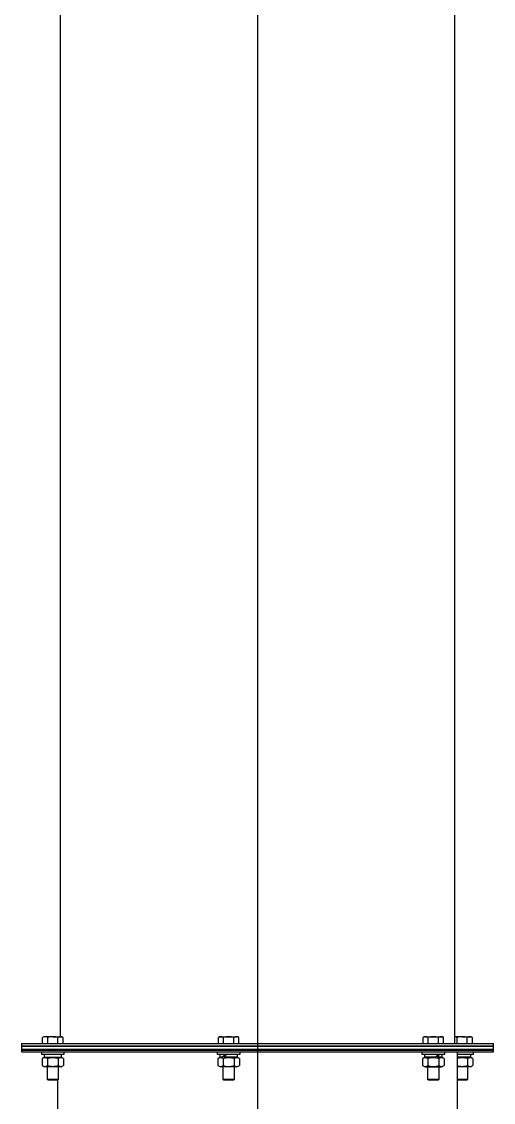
# Model space of a CAD drawing. Extents: x -681219 to -550379, y -242630 to -158199.
# Drawn here: x -622762 to -622334, y -172368 to -171388 of the extents above; entities that cross this region are included whole.
import ezdxf
from ezdxf.lldxf.tags import DXFTag

# ---------------------------------------------------------------- set-up
doc = ezdxf.new("R2010")
doc.units = 0
doc.header["$LTSCALE"] = 1000
doc.layers.get('0').update_dxf_attribs({"linetype": 'CONTINUOUS'})
for name, color, linetype in [('$TD_AUDIT_GENERATED_(39D)', 7, 'CONTINUOUS'), ('$TD_AUDIT_GENERATED_(462)', 7, 'CONTINUOUS'), ('$TD_AUDIT_GENERATED_(C5E)', 7, 'CONTINUOUS'), ('8_GB93', 7, 'CONTINUOUS'), ('8_GB97.1', 7, 'CONTINUOUS'), ('M8_GB6170', 7, 'CONTINUOUS'), ('M8×25_GB5783', 7, 'CONTINUOUS'), ('SCTZ00281300A', 7, 'CONTINUOUS')]:
    doc.layers.add(name, color=color, linetype=linetype)
tags = doc.linetypes.add('CENTER2', pattern=[28.575, 19.05, -3.175, 3.175, -3.175]).pattern_tags.tags
tags[10:11] = [DXFTag(74, 4), DXFTag(75, 0), DXFTag(340, '0'), DXFTag(46, 0.0), DXFTag(50, 0.0), DXFTag(44, 0.0), DXFTag(45, 0.0)]
tags[8:9] = [DXFTag(74, 4), DXFTag(75, 0), DXFTag(340, '0'), DXFTag(46, 0.0), DXFTag(50, 0.0), DXFTag(44, 0.0), DXFTag(45, 0.0)]
tags[6:7] = [DXFTag(74, 4), DXFTag(75, 0), DXFTag(340, '0'), DXFTag(46, 0.0), DXFTag(50, 0.0), DXFTag(44, 0.0), DXFTag(45, 0.0)]
tags[4:5] = [DXFTag(74, 4), DXFTag(75, 0), DXFTag(340, '0'), DXFTag(46, 0.0), DXFTag(50, 0.0), DXFTag(44, 0.0), DXFTag(45, 0.0)]

msp = doc.modelspace()

# ---------------------------------------------------------------- linework, layer by layer
at = {"layer": '$TD_AUDIT_GENERATED_(39D)', "color": 7, "linetype": 'Continuous'}
for p, q in [((-622366.7868, -172469.738), (-622366.7868, -172322.5784)), ((-622729.6665, -172347.98), (-622729.6665, -172466.4344))]:
    msp.add_line(p, q, dxfattribs=at)
at = {"layer": '$TD_AUDIT_GENERATED_(462)', "color": 7, "linetype": 'Continuous'}
for p, q in [((-622762.0665, -172314.8024), (-622334.3865, -172314.8024)), ((-622762.0665, -172314.8024), (-622762.0665, -172317.3944)), ((-622762.0665, -172317.3944), (-622334.3865, -172317.3944)), ((-622762.0665, -172319.9864), (-622334.3865, -172319.9864)), ((-622762.0665, -172319.9864), (-622762.0665, -172322.5784)), ((-622334.3865, -172317.3944), (-622334.3865, -172314.8024)), ((-622334.3865, -172322.5784), (-622334.3865, -172319.9864)), ((-622762.0665, -172322.5784), (-622334.3865, -172322.5784))]:
    msp.add_line(p, q, dxfattribs=at)
at = {"layer": '$TD_AUDIT_GENERATED_(C5E)', "color": 7, "linetype": 'Continuous'}
for p, q in [((-622334.3865, -172317.3944), (-622762.0665, -172317.3944)), ((-622762.0665, -172317.3944), (-622762.0665, -172321.2824)), ((-622334.3865, -172321.2824), (-622762.0665, -172321.2824)), ((-622334.3865, -172321.2824), (-622334.3865, -172317.3944))]:
    msp.add_line(p, q, dxfattribs=at)
at = {"linetype": 'CENTER2', "ltscale": 20}
msp.add_line((-622548.2265, -168604.3544), (-622548.2265, -172463.5049), dxfattribs=at)
at = {"layer": '8_GB93', "color": 7, "linetype": 'Continuous'}
for p, q in [((-622741.7554, -172324.652), (-622741.7554, -172325.0506)), ((-622741.7554, -172327.3736), (-622725.8146, -172327.3736)), ((-622725.8146, -172327.3736), (-622725.8146, -172324.652)), ((-622582.3382, -172324.652), (-622582.3382, -172327.3736)), ((-622580.1917, -172327.3736), (-622582.3382, -172327.3736)), ((-622579.954, -172327.3736), (-622580.1917, -172327.3736)), ((-622566.3974, -172327.3736), (-622578.6931, -172327.3736)), ((-622566.3974, -172327.3736), (-622566.3974, -172324.652)), ((-622396.7797, -172324.652), (-622396.7797, -172327.3736)), ((-622387.0089, -172327.3736), (-622396.7797, -172327.3736)), ((-622385.1742, -172327.3736), (-622385.4013, -172327.3736)), ((-622380.8389, -172327.3736), (-622385.1742, -172327.3736)), ((-622380.8389, -172327.3736), (-622380.8389, -172324.652)), ((-622355.0436, -172327.3736), (-622366.7868, -172327.3736)), ((-622354.7076, -172327.3736), (-622355.0436, -172327.3736)), ((-622354.6976, -172327.3736), (-622354.7076, -172327.3736)), ((-622354.6976, -172327.3736), (-622354.6976, -172326.975))]:
    msp.add_line(p, q, dxfattribs=at)
for centre, start, end in [((-622733.785, -172325.0506), 177.1336627, 196.9452199), ((-622733.785, -172326.975), 163.0547801, 182.8663373), ((-622362.668, -172325.0506), 343.0547801, 2.8663373), ((-622362.668, -172326.975), 357.1336627, 16.9452199)]:
    msp.add_arc(centre, 7.9704, start, end, dxfattribs=at)
for centre, major_axis, start_param, end_param in [((-622574.3678, -172325.0506), (-7.6988, -7.6988), -1.35902396, -1.01324706), ((-622574.3678, -172325.0506), (-5.07, -5.07), 4.89817992, 5.43266574), ((-622574.3678, -172326.975), (7.6988, 7.6988), 1.53684583, 1.88262274), ((-622388.8093, -172325.0506), (-7.6988, -7.6988), 1.53684583, 1.88262274), ((-622388.8093, -172326.975), (5.07, 5.07), 4.89817992, 5.43266574), ((-622388.8093, -172326.975), (7.6988, 7.6988), -1.35902396, -1.01324706)]:
    msp.add_ellipse(centre, major_axis=major_axis, ratio=0.26794919, start_param=start_param, end_param=end_param, dxfattribs=at)
at = {"layer": '8_GB97.1', "color": 7, "linetype": 'Continuous'}
for p, q in [((-622744.153, -172322.5784), (-622744.153, -172324.652)), ((-622744.153, -172324.652), (-622723.417, -172324.652)), ((-622723.417, -172324.652), (-622723.417, -172322.5784)), ((-622584.7358, -172322.5784), (-622584.7358, -172324.652)), ((-622584.7358, -172324.652), (-622563.9998, -172324.652)), ((-622563.9998, -172324.652), (-622563.9998, -172322.5784)), ((-622399.1773, -172322.5784), (-622399.1773, -172324.652)), ((-622399.1773, -172324.652), (-622378.4413, -172324.652)), ((-622378.4413, -172324.652), (-622378.4413, -172322.5784)), ((-622366.7868, -172324.652), (-622352.3, -172324.652)), ((-622352.3, -172324.652), (-622352.3, -172322.5784))]:
    msp.add_line(p, q, dxfattribs=at)
at = {"layer": 'M8_GB6170', "color": 7, "linetype": 'Continuous'}
for p, q in [((-622741.3018, -172327.3736), (-622743.5124, -172328.65)), ((-622743.5124, -172328.65), (-622743.5124, -172334.91)), ((-622738.6487, -172328.6498), (-622738.6487, -172334.9101)), ((-622728.9212, -172328.6498), (-622728.9212, -172334.9101)), ((-622724.0575, -172328.65), (-622726.2682, -172327.3736)), ((-622724.0575, -172328.65), (-622724.0575, -172334.91)), ((-622581.8846, -172327.3736), (-622584.095, -172328.6498)), ((-622584.095, -172328.6498), (-622584.095, -172334.9101)), ((-622579.2315, -172328.65), (-622579.2315, -172334.91)), ((-622569.5042, -172328.6498), (-622569.5042, -172334.9101)), ((-622564.6406, -172328.6498), (-622566.851, -172327.3736)), ((-622564.6405, -172328.6498), (-622564.6405, -172334.9101)), ((-622396.3261, -172327.3736), (-622398.5365, -172328.6498)), ((-622398.5365, -172328.6498), (-622398.5365, -172334.9101)), ((-622393.6728, -172328.6498), (-622393.6728, -172334.9101)), ((-622383.9455, -172328.65), (-622383.9455, -172334.91)), ((-622379.0821, -172328.6498), (-622381.2925, -172327.3736)), ((-622379.082, -172328.6498), (-622379.082, -172334.9101)), ((-622357.8043, -172328.6498), (-622357.8043, -172334.9101)), ((-622352.9405, -172328.65), (-622355.1512, -172327.3736)), ((-622352.9405, -172328.65), (-622352.9405, -172334.91)), ((-622743.5124, -172334.91), (-622741.3018, -172336.1864)), ((-622726.2682, -172336.1864), (-622741.3018, -172336.1864)), ((-622726.2682, -172336.1864), (-622724.0575, -172334.91)), ((-622584.095, -172334.9102), (-622581.8846, -172336.1864)), ((-622566.851, -172336.1864), (-622581.8846, -172336.1864)), ((-622566.851, -172336.1864), (-622564.6406, -172334.9102)), ((-622398.5365, -172334.9102), (-622396.3261, -172336.1864)), ((-622396.3261, -172336.1864), (-622381.2925, -172336.1864)), ((-622381.2925, -172336.1864), (-622379.0821, -172334.9102)), ((-622355.1512, -172336.1864), (-622366.7868, -172336.1864)), ((-622355.1512, -172336.1864), (-622352.9405, -172334.91))]:
    msp.add_line(p, q, dxfattribs=at)
for centre, radius, start, end in [((-622741.0805, -172332.2609), 4.3536, 56.0428626, 123.9600486), ((-622726.4894, -172332.2609), 4.3535, 56.0398029, 123.957286), ((-622581.6634, -172332.2606), 4.3532, 56.0384125, 123.9586763), ((-622574.3677, -172344.1238), 16.2202, 72.5521486, 107.449307), ((-622567.0724, -172332.2756), 4.3657, 56.1490376, 123.8509624), ((-622396.1047, -172332.2756), 4.3657, 56.1490376, 123.8509624), ((-622388.8094, -172344.1237), 16.2202, 72.5506441, 107.4479003), ((-622381.5137, -172332.2606), 4.3532, 56.0414723, 123.961439), ((-622355.3725, -172332.2609), 4.3535, 56.0398029, 123.957286), ((-622741.0805, -172331.2991), 4.3535, 236.0398029, 303.957286), ((-622726.4894, -172331.2991), 4.3536, 236.0428626, 303.9600486), ((-622581.6634, -172331.2994), 4.3532, 236.0414723, 303.961439), ((-622574.3677, -172319.4362), 16.2202, 252.5506441, 287.4479003), ((-622567.0724, -172331.2844), 4.3657, 236.1490376, 303.8509624), ((-622396.1047, -172331.2844), 4.3657, 236.1490376, 303.8509624), ((-622388.8094, -172319.4362), 16.2202, 252.5521486, 287.449307), ((-622381.5137, -172331.2994), 4.3532, 236.0384125, 303.9586763), ((-622355.3725, -172331.2991), 4.3536, 236.0428626, 303.9600486)]:
    msp.add_arc(centre, radius, start, end, dxfattribs=at)
for points in [[(-622728.9212, -172328.6498), (-622729.7074, -172328.4229), (-622730.504, -172328.2338), (-622732.1285, -172327.97), (-622732.9617, -172327.8975), (-622734.6055, -172327.8973), (-622735.4223, -172327.9679), (-622737.0472, -172328.2299), (-622737.8577, -172328.4215), (-622738.6487, -172328.6498)], [(-622357.8043, -172328.6498), (-622358.5953, -172328.4215), (-622359.4057, -172328.2299), (-622361.0306, -172327.9679), (-622361.8475, -172327.8973), (-622363.4913, -172327.8975), (-622364.3244, -172327.97), (-622365.949, -172328.2338), (-622366.7456, -172328.4229), (-622367.5317, -172328.6498)], [(-622738.6487, -172334.9101), (-622737.8577, -172335.1385), (-622737.0472, -172335.3301), (-622735.4223, -172335.5921), (-622734.6055, -172335.6627), (-622732.9617, -172335.6625), (-622732.1285, -172335.5899), (-622730.504, -172335.3262), (-622729.7074, -172335.1371), (-622728.9212, -172334.9101)], [(-622367.5317, -172334.9101), (-622366.7456, -172335.1371), (-622365.949, -172335.3262), (-622364.3244, -172335.5899), (-622363.4913, -172335.6625), (-622361.8475, -172335.6627), (-622361.0306, -172335.5921), (-622359.4057, -172335.3301), (-622358.5953, -172335.1385), (-622357.8043, -172334.9101)]]:
    msp.add_open_spline(points, degree=3, knots=[0, 0, 0, 0, 0.25, 0.25, 0.5, 0.5, 0.75, 0.75, 1, 1, 1, 1], dxfattribs=at)
at = {"layer": 'M8×25_GB5783', "color": 7, "linetype": 'Continuous'}
for p, q in [((-622741.8546, -172308.7112), (-622743.1032, -172309.4321)), ((-622743.1032, -172314.8024), (-622743.1032, -172309.4321)), ((-622733.785, -172308.7112), (-622741.8546, -172308.7112)), ((-622738.4441, -172314.8024), (-622738.4441, -172309.432)), ((-622733.785, -172308.7112), (-622725.7154, -172308.7112)), ((-622729.1258, -172314.8024), (-622729.1258, -172309.432)), ((-622724.4667, -172309.4321), (-622725.7154, -172308.7112)), ((-622724.4667, -172314.8024), (-622724.4667, -172309.4321)), ((-622583.6858, -172314.8024), (-622583.6858, -172309.432)), ((-622582.4374, -172308.7112), (-622583.6857, -172309.432)), ((-622582.4374, -172308.7112), (-622567.3793, -172308.7112)), ((-622579.0269, -172314.8024), (-622579.0269, -172309.4321)), ((-622569.7088, -172314.8024), (-622569.7088, -172309.432)), ((-622565.0498, -172309.432), (-622566.2982, -172308.7112)), ((-622565.0497, -172314.8024), (-622565.0497, -172309.432)), ((-622398.1273, -172314.8024), (-622398.1273, -172309.432)), ((-622396.8789, -172308.7112), (-622398.1272, -172309.432)), ((-622395.7978, -172308.7112), (-622380.7397, -172308.7112)), ((-622393.4682, -172314.8024), (-622393.4682, -172309.432)), ((-622384.1502, -172314.8024), (-622384.1502, -172309.4321)), ((-622379.4913, -172309.432), (-622380.7397, -172308.7112)), ((-622379.4912, -172314.8024), (-622379.4912, -172309.432)), ((-622362.668, -172308.7112), (-622369.3785, -172308.7112)), ((-622367.3271, -172314.8024), (-622367.3271, -172309.432)), ((-622362.668, -172308.7112), (-622354.5984, -172308.7112)), ((-622358.0089, -172314.8024), (-622358.0089, -172309.432)), ((-622353.3498, -172309.4321), (-622354.5984, -172308.7112)), ((-622353.3498, -172314.8024), (-622353.3498, -172309.4321)), ((-622738.969, -172336.1864), (-622738.969, -172347.2542)), ((-622728.601, -172347.2542), (-622728.601, -172336.1864)), ((-622579.5518, -172336.1864), (-622579.5518, -172347.2542)), ((-622569.1838, -172347.2542), (-622569.1838, -172336.1864)), ((-622393.9933, -172336.1864), (-622393.9933, -172347.2542)), ((-622383.6253, -172347.2542), (-622383.6253, -172336.1864)), ((-622357.484, -172347.2542), (-622357.484, -172336.1864)), ((-622738.969, -172347.2542), (-622728.601, -172347.2542)), ((-622738.969, -172347.2542), (-622738.2432, -172347.98)), ((-622738.2432, -172347.98), (-622729.3267, -172347.98)), ((-622729.3267, -172347.98), (-622728.601, -172347.2542)), ((-622579.5518, -172347.2542), (-622569.1838, -172347.2542)), ((-622579.5518, -172347.2542), (-622578.826, -172347.98)), ((-622578.826, -172347.98), (-622569.9095, -172347.98)), ((-622569.9095, -172347.98), (-622569.1838, -172347.2542)), ((-622393.9933, -172347.2542), (-622383.6253, -172347.2542)), ((-622393.9933, -172347.2542), (-622393.2675, -172347.98)), ((-622393.2675, -172347.98), (-622384.351, -172347.98)), ((-622384.351, -172347.98), (-622383.6253, -172347.2542)), ((-622366.7868, -172347.2542), (-622357.484, -172347.2542)), ((-622366.7868, -172347.98), (-622358.2098, -172347.98)), ((-622358.2098, -172347.98), (-622357.484, -172347.2542))]:
    msp.add_line(p, q, dxfattribs=at)
for centre, radius, start, end in [((-622740.7736, -172312.8777), 4.1592, 55.9392095, 124.0637016), ((-622726.7964, -172312.8777), 4.1592, 55.9360152, 124.0610736), ((-622581.3564, -172312.8773), 4.1589, 55.9346167, 124.062472), ((-622574.3677, -172324.2242), 15.5085, 72.5180419, 107.4834137), ((-622567.2155, -172313.3655), 4.6572, 92.0159175, 122.3701011), ((-622567.5415, -172313.3604), 4.652, 57.612763, 88.0012183), ((-622395.6355, -172313.3604), 4.652, 91.9987817, 122.387237), ((-622395.9616, -172313.3655), 4.6572, 57.6298989, 87.9840825), ((-622388.8094, -172324.2241), 15.5084, 72.5164932, 107.4820512), ((-622381.8206, -172312.8774), 4.1589, 55.9378111, 124.0651001), ((-622369.6566, -172312.8777), 4.1592, 55.9392095, 86.1368895), ((-622355.6794, -172312.8777), 4.1592, 55.9360152, 124.0610736)]:
    msp.add_arc(centre, radius, start, end, dxfattribs=at)
for points in [[(-622733.785, -172308.7112), (-622734.5727, -172308.7112), (-622735.3712, -172308.7807), (-622736.9275, -172309.0334), (-622737.6907, -172309.2145), (-622738.4441, -172309.432)], [(-622729.1258, -172309.432), (-622729.8836, -172309.2132), (-622730.6597, -172309.0298), (-622732.2154, -172308.7789), (-622732.9976, -172308.7112), (-622733.785, -172308.7112)], [(-622362.668, -172308.7112), (-622363.4553, -172308.7112), (-622364.2375, -172308.7789), (-622365.7932, -172309.0298), (-622366.5693, -172309.2132), (-622367.3271, -172309.432)], [(-622358.0089, -172309.432), (-622358.7622, -172309.2145), (-622359.5255, -172309.0334), (-622361.0817, -172308.7807), (-622361.8802, -172308.7112), (-622362.668, -172308.7112)]]:
    msp.add_open_spline(points, degree=3, knots=[0, 0, 0, 0, 0.5, 0.5, 1, 1, 1, 1], dxfattribs=at)
at = {"layer": 'SCTZ00281300A', "color": 7, "linetype": 'Continuous'}
for p, q in [((-622369.3785, -172314.8024), (-622369.3785, -171018.8024)), ((-622727.0745, -171031.5459), (-622727.0745, -172308.7112))]:
    msp.add_line(p, q, dxfattribs=at)

doc.saveas('drawing.dxf')
